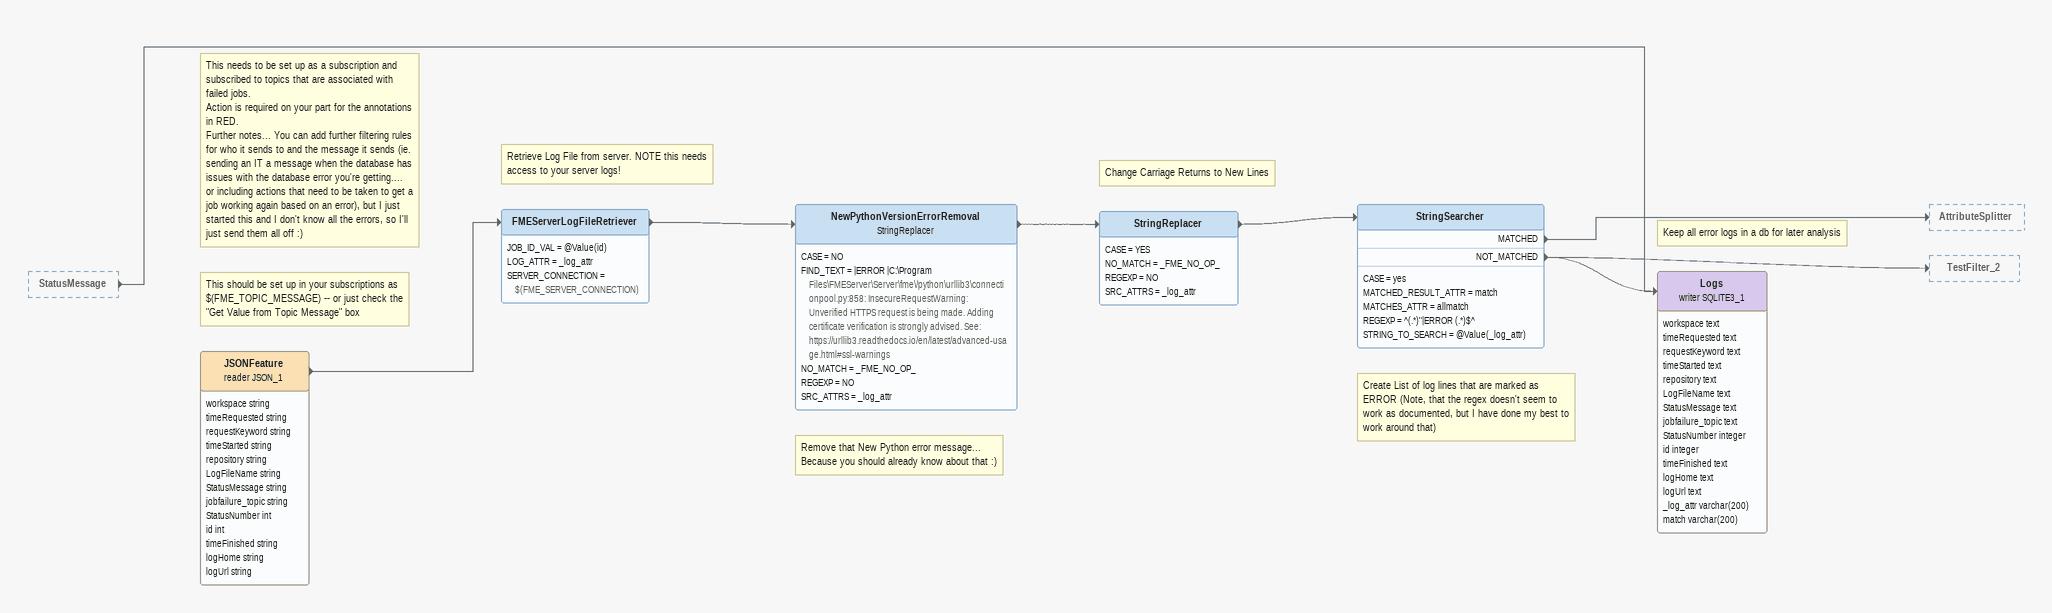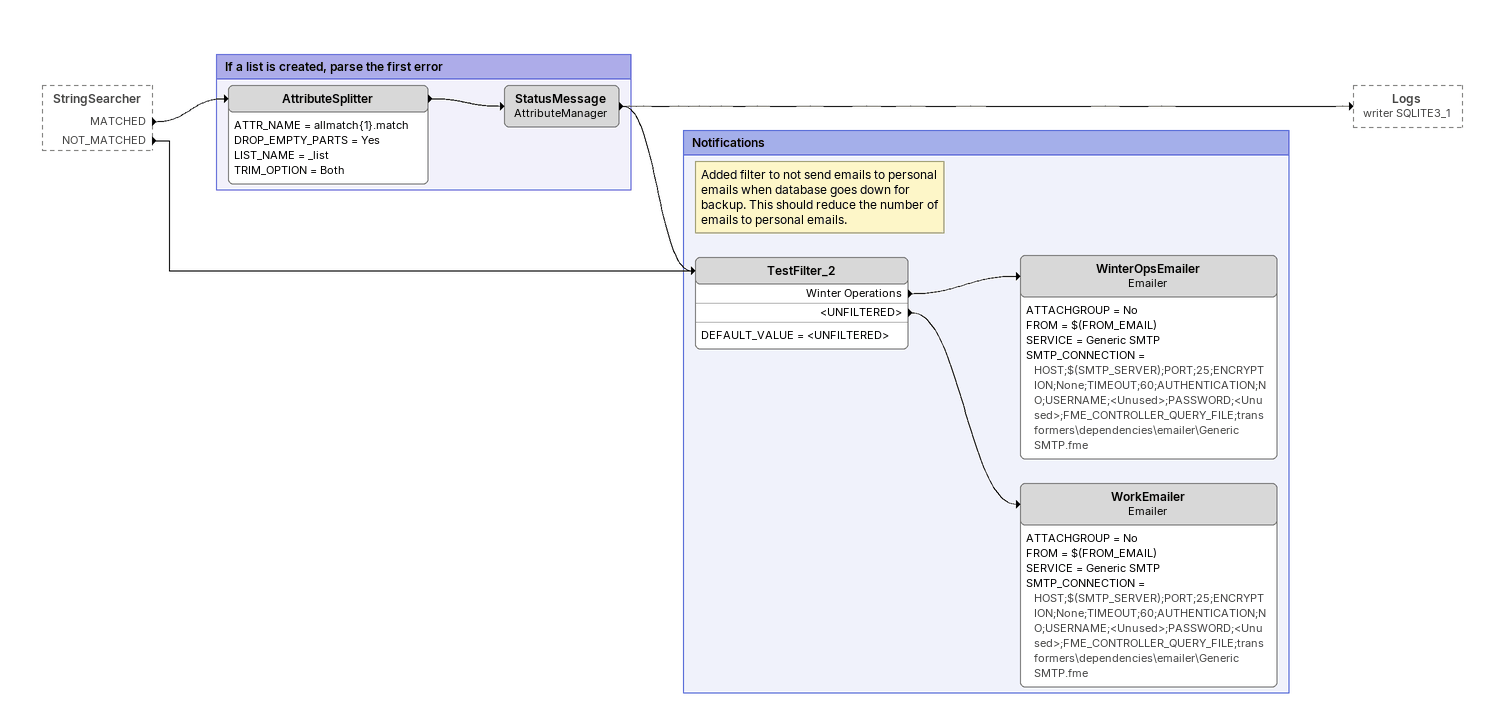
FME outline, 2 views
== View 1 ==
StatusMessage [outside]
    -> Logs (writer SQLITE3_1)
Note: This needs to be set up as a subscription and subscribed to topics that are associated with failed jobs. / Action is required on your part for the annotations in RED. / Further notes... You can add further filtering rules for who it sends to and the message it sends (ie. sending an IT a message when the database has issues with the database error you're getting.... or including actions that need to be taken to get a job working again based on an error), but I just started this and I don't know all the errors, so I'll just send them all off :)
Note: This should be set up in your subscriptions as $(FME_TOPIC_MESSAGE) -- or just check the "Get Value from Topic Message" box
JSONFeature (reader JSON_1)
    attributes: workspace string, timeRequested string, requestKeyword string, timeStarted string, repository string, LogFileName string, StatusMessage string, jobfailure_topic string, StatusNumber int, id int, timeFinished string, logHome string, logUrl string
    -> FMEServerLogFileRetriever
Note: Retrieve Log File from server. NOTE this needs access to your server logs!
FMEServerLogFileRetriever
    JOB_ID_VAL = @Value(id)
    LOG_ATTR = _log_attr
    SERVER_CONNECTION = $(FME_SERVER_CONNECTION)
    -> NewPythonVersionErrorRemoval
Note: Remove that New Python error message... Because you should already know about that :)
NewPythonVersionErrorRemoval: StringReplacer
    CASE = NO
    FIND_TEXT = |ERROR |C:\Program Files\FMEServer\Server\fme\/python\urllib3\connectionpool.py:858: InsecureRequestWarning: Unverified HTTPS request is being made. Adding certificate verification is strongly advised. See: https://urllib3.readthedocs.io/en/latest/advanced-usage.html#ssl-warnings
    NO_MATCH = _FME_NO_OP_
    REGEXP = NO
    SRC_ATTRS = _log_attr
    -> StringReplacer
Note: Change Carriage Returns to New Lines
StringReplacer
    CASE = YES
    NO_MATCH = _FME_NO_OP_
    REGEXP = NO
    SRC_ATTRS = _log_attr
    -> StringSearcher
Note: Create List of log lines that are marked as ERROR (Note, that the regex doesn't seem to work as documented, but I have done my best to work around that)
StringSearcher
    CASE = yes
    MATCHED_RESULT_ATTR = match
    MATCHES_ATTR = allmatch
    REGEXP = ^(.*)"|ERROR (.*)$^
    STRING_TO_SEARCH = @Value(_log_attr)
    MATCHED -> AttributeSplitter
    NOT_MATCHED -> TestFilter_2
    NOT_MATCHED -> Logs (writer SQLITE3_1)
Note: Keep all error logs in a db for later analysis
Logs (writer SQLITE3_1)
    attributes: workspace text, timeRequested text, requestKeyword text, timeStarted text, repository text, LogFileName text, StatusMessage text, jobfailure_topic text, StatusNumber integer, id integer, timeFinished text, logHome text, logUrl text, _log_attr varchar(200), match varchar(200)

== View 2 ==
StringSearcher [outside]
    MATCHED -> AttributeSplitter
    NOT_MATCHED -> TestFilter_2

Bookmark: If a list is created, parse the first error
AttributeSplitter
    ATTR_NAME = allmatch{1}.match
    DROP_EMPTY_PARTS = Yes
    LIST_NAME = _list
    TRIM_OPTION = Both
    -> StatusMessage
StatusMessage: AttributeManager
    -> TestFilter_2
    -> Logs (writer SQLITE3_1)

Bookmark: Notifications
Note: Added filter to not send emails to personal emails when database goes down for backup. This should reduce the number of emails to personal emails.
TestFilter_2
    DEFAULT_VALUE = <UNFILTERED>
    Winter Operations -> WinterOpsEmailer
    <UNFILTERED> -> WorkEmailer
WinterOpsEmailer: Emailer
    ATTACHGROUP = No
    FROM = $(FROM_EMAIL)
    SERVICE = Generic SMTP
    SMTP_CONNECTION = HOST;$(SMTP_SERVER);PORT;25;ENCRYPTION;None;TIMEOUT;60;AUTHENTICATION;NO;USERNAME;<Unused>;PASSWORD;<Unused>;FME_CONTROLLER_QUERY_FILE;transformers\dependencies\emailer\Generic SMTP.fme
WorkEmailer: Emailer
    ATTACHGROUP = No
    FROM = $(FROM_EMAIL)
    SERVICE = Generic SMTP
    SMTP_CONNECTION = HOST;$(SMTP_SERVER);PORT;25;ENCRYPTION;None;TIMEOUT;60;AUTHENTICATION;NO;USERNAME;<Unused>;PASSWORD;<Unused>;FME_CONTROLLER_QUERY_FILE;transformers\dependencies\emailer\Generic SMTP.fme
